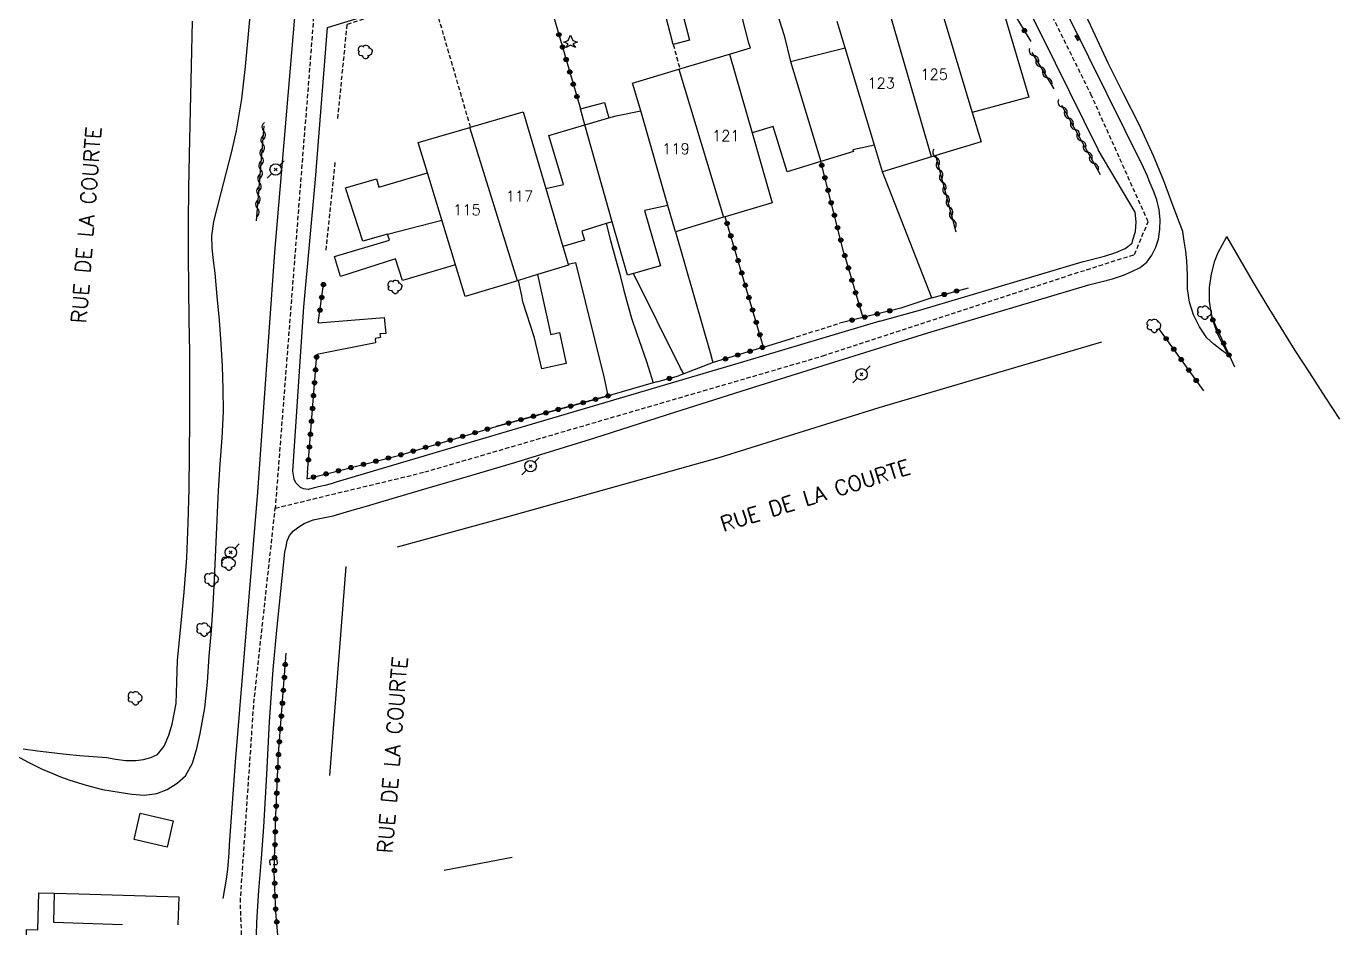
# Model space of a CAD drawing. Header units: millimetres. Extents: x 138000 to 139001, y 123000 to 124000.
# Drawn here: x 138444.2 to 138597.1, y 123000 to 123105.8 of the extents above; entities that cross this region are included whole.
import ezdxf
from ezdxf.enums import TextEntityAlignment as Align

# ---------------------------------------------------------------- set-up
doc = ezdxf.new("R2010")
doc.units = ezdxf.units.MM
doc.linetypes.add('DASHED', pattern=[0.75, 0.5, -0.25])
doc.layers.get('0').update_dxf_attribs({"linetype": 'CONTINUOUS'})
for name, color, linetype in [('W0001', 6, 'DASHED'), ('W0008', 7, 'CONTINUOUS'), ('W0014', 7, 'CONTINUOUS'), ('W0017', 7, 'CONTINUOUS'), ('W0101', 7, 'CONTINUOUS'), ('W0104', 1, 'CONTINUOUS'), ('W0112', 1, 'DASHED'), ('W0211', 2, 'CONTINUOUS'), ('W0214', 2, 'CONTINUOUS'), ('W0300', 7, 'CONTINUOUS'), ('W0303', 7, 'CONTINUOUS'), ('W0310', 3, 'CONTINUOUS'), ('W0323', 7, 'CONTINUOUS'), ('W0330', 7, 'CONTINUOUS'), ('W0401', 7, 'CONTINUOUS'), ('W0473', 7, 'CONTINUOUS'), ('W0989', 7, 'CONTINUOUS'), ('W0991', 7, 'CONTINUOUS'), ('W1102', 7, 'CONTINUOUS')]:
    doc.layers.add(name, color=color, linetype=linetype)
doc.styles.get("Standard").update_dxf_attribs({"font": 'romans.shx', "width": 0.85})

# ---------------------------------------------------------------- blocks, each defined once
blk = doc.blocks.new('T300')
for p, q in [((-0.8, 0.51), (-0.86, 0.34)), ((-0.86, 0.34), (-0.86, 0.17)), ((-0.86, 0.17), (-0.74, 0.06)), ((-0.69, 0.63), (-0.8, 0.51)), ((-0.8, -0.06), (-0.74, 0.06)), ((-0.74, 0.06), (-0.69, 0.11)), ((-0.57, 0.69), (-0.69, 0.63)), ((-0.46, 0.69), (-0.57, 0.69)), ((-0.29, 0.63), (-0.46, 0.69)), ((-0.29, 0.63), (-0.17, 0.74)), ((-0.23, 0.57), (-0.29, 0.63)), ((-0.17, 0.74), (-0.06, 0.8)), ((-0.06, 0.8), (0.06, 0.8)), ((0.06, 0.8), (0.23, 0.74)), ((0.23, 0.74), (0.34, 0.63)), ((0.34, 0.63), (0.4, 0.51)), ((0.46, 0.46), (0.34, 0.46)), ((0.4, 0.51), (0.4, 0.46)), ((0.57, 0.4), (0.46, 0.46)), ((0.57, 0.4), (0.69, 0.29)), ((0.69, 0.29), (0.74, 0.17)), ((0.74, 0.06), (0.69, -0.17)), ((0.74, 0.17), (0.74, 0.06)), ((-0.8, -0.17), (-0.8, -0.06)), ((-0.8, -0.23), (-0.8, -0.17)), ((-0.74, -0.34), (-0.8, -0.23)), ((-0.69, -0.4), (-0.74, -0.34)), ((-0.51, -0.46), (-0.69, -0.4)), ((-0.4, -0.46), (-0.51, -0.46)), ((-0.4, -0.46), (-0.34, -0.46)), ((-0.34, -0.46), (-0.34, -0.4)), ((-0.34, -0.51), (-0.34, -0.46)), ((-0.29, -0.63), (-0.34, -0.51)), ((-0.17, -0.74), (-0.29, -0.63)), ((-0.06, -0.8), (-0.17, -0.74)), ((0.06, -0.8), (-0.06, -0.8)), ((0.17, -0.74), (0.06, -0.8)), ((0.23, -0.69), (0.17, -0.74)), ((0.29, -0.46), (0.23, -0.46)), ((0.29, -0.63), (0.23, -0.69)), ((0.46, -0.4), (0.29, -0.46)), ((0.34, -0.51), (0.29, -0.63)), ((0.34, -0.51), (0.34, -0.46)), ((0.57, -0.34), (0.46, -0.4)), ((0.63, -0.29), (0.57, -0.34)), ((0.69, -0.17), (0.63, -0.29))]:
    blk.add_line(p, q)
blk = doc.blocks.new('T303')
for p, q in [((-0.77, 0), (-0.28, 0.21)), ((-0.28, -0.21), (-0.77, 0)), ((-0.28, 0.21), (0, 0.83)), ((0, 0.83), (0.28, 0.21)), ((0.28, 0.21), (0.83, 0)), ((0.83, 0), (0.28, -0.21)), ((-0.49, -0.63), (-0.28, -0.21)), ((0, -0.35), (-0.49, -0.63)), ((0.56, -0.63), (0, -0.35)), ((0.28, -0.21), (0.56, -0.63))]:
    blk.add_line(p, q)
blk = doc.blocks.new('T473')
for p, q in [((-0.166667, 0.166667), (0.166667, -0.166667)), ((-0.166667, -0.166667), (0.166667, 0.166667)), ((0.500001, 0.500001), (1.000002, 1.000002)), ((-1.000002, -1.000002), (-0.500001, -0.500001))]:
    blk.add_line(p, q)
blk.add_ellipse((0, 0), major_axis=(0.471405, 0.471405), ratio=1, start_param=5.4977871438, end_param=11.780972451)
blk = doc.blocks.new('T401')
for p, q in [((-0.3, 0.3), (0, 0.3)), ((-0.3, -0.25), (-0.3, 0.3)), ((-0.3, 0.15), (0, 0.15)), ((-0.3, 0), (0, 0)), ((0, 0.3), (0, -0.25)), ((-0.3, -0.15), (0, -0.15)), ((-0.3, -0.25), (-0.3, -0.3)), ((-0.3, -0.3), (0, -0.3)), ((0, -0.3), (0, -0.25))]:
    blk.add_line(p, q)
blk = doc.blocks.new('t323o')
at = {"color": 0, "linetype": 'Continuous'}
for radius in [0.25, 0.15]:
    blk.add_circle((0, 0), radius, dxfattribs=at)
blk = doc.blocks.new('t310o')
at = {"color": 0, "linetype": 'Continuous'}
for centre, start, end in [((-0.5, 0.38), 216.8699, 323.1304), ((0.5, -0.37), 36.8699, 143.1303)]:
    blk.add_arc(centre, 0.625, start, end, dxfattribs=at)

msp = doc.modelspace()

# ---------------------------------------------------------------- linework, layer by layer
at = {"layer": 'W0001'}
for points in [[(138574.76, 123083.01), (138568.19, 123097.66), (138552.46, 123129.51)], [(138477.7, 123107.6), (138473.19, 123049.67)], [(138473.19, 123049.67), (138490.6, 123053.87), (138536.9, 123067.38), (138565.46, 123076.74), (138573.18, 123079.19), (138574.76, 123083.01)], [(138469.28, 123000), (138469.13, 123003.79), (138470.7, 123026.95), (138473.19, 123049.67)]]:
    msp.add_lwpolyline(points, dxfattribs=at)
at = {"layer": 'W0008'}
for points in [[(138481.25, 123176), (138479.3, 123152.11), (138476.63, 123120.97), (138473.1, 123079.45), (138471.11, 123051.52), (138468.54, 123020.12), (138468.3, 123016.9), (138468.06, 123013.68), (138467.83, 123010.45), (138467.77, 123009.5), (138467.71, 123008.55), (138467.64, 123007.6), (138467.48, 123006.48), (138467.3, 123005.35), (138467.11, 123004.23)], [(138479.28, 123105.61), (138496.75, 123110.99), (138514.21, 123116.38), (138531.68, 123121.72), (138538.05, 123123.64), (138544.42, 123125.56), (138550.79, 123127.48)], [(138574.24, 123089.33), (138565.74, 123106.47), (138557.2, 123123.12)], [(138477.89, 123087.96), (138479.28, 123105.61)], [(138549.12, 123070.07), (138567.88, 123075.66), (138569.24, 123076), (138570.6, 123076.34), (138571.91, 123076.79), (138572.88, 123077.21), (138573.82, 123077.69), (138574.61, 123078.31), (138575.19, 123079.1), (138575.64, 123080.03), (138575.95, 123080.99), (138576.14, 123082.1), (138576.16, 123083.26), (138576.06, 123084.4), (138575.78, 123085.54), (138575.36, 123086.67), (138574.9, 123087.78), (138574.69, 123088.3), (138574.46, 123088.81), (138574.24, 123089.33)], [(138475.22, 123053.96), (138476.51, 123073.11), (138477.89, 123087.96)], [(138573.38, 123083), (138573.27, 123084.13)], [(138573.28, 123081.85), (138573.38, 123083)], [(138572.97, 123080.9), (138573.28, 123081.85)], [(138569.68, 123078.99), (138571, 123079.44)], [(138571, 123079.44), (138572.09, 123079.89)], [(138572.09, 123079.89), (138572.89, 123080.51)], [(138572.89, 123080.51), (138572.97, 123080.9)], [(138548.32, 123072.76), (138567.08, 123078.35)], [(138567.08, 123078.35), (138569.68, 123078.99)], [(138543.56, 123071.41), (138548.32, 123072.76)], [(138543.56, 123071.41), (138527.66, 123066.71)], [(138474.32, 123044.53), (138474.46, 123045.2), (138474.59, 123045.86), (138474.83, 123046.46), (138475.31, 123047.02), (138475.92, 123047.49), (138476.57, 123047.88), (138477.62, 123048.3), (138478.78, 123048.54), (138479.93, 123048.78), (138481.87, 123049.34), (138483.81, 123049.91), (138485.75, 123050.48), (138490.86, 123051.97), (138495.96, 123053.45), (138501.06, 123054.96), (138510.39, 123057.85), (138519.7, 123060.83), (138529.01, 123063.79), (138535.71, 123065.89), (138542.42, 123067.98), (138549.12, 123070.07)], [(138527.66, 123066.71), (138494.65, 123056.94)], [(138494.65, 123056.94), (138480.41, 123052.71), (138479.68, 123052.51), (138478.96, 123052.3), (138478.22, 123052.13), (138477.62, 123051.98), (138477.02, 123051.85), (138476.47, 123051.9), (138476.14, 123052.08), (138475.84, 123052.33), (138475.59, 123052.62), (138475.41, 123053.03), (138475.32, 123053.49), (138475.22, 123053.96)], [(138470.99, 123000), (138471.06, 123001.46), (138471.29, 123005.16), (138471.58, 123008.86), (138471.87, 123012.56), (138472.22, 123018.67), (138472.53, 123024.78), (138472.95, 123030.89), (138473.37, 123035.44), (138473.85, 123039.98), (138474.32, 123044.53)]]:
    msp.add_lwpolyline(points, dxfattribs=at)
at = {"layer": 'W0014'}
for points in [[(138550.79, 123127.48), (138553.51, 123122.18), (138556.23, 123116.88), (138558.93, 123111.57), (138562.29, 123104.86), (138565.61, 123098.13), (138568.93, 123091.39)], [(138573.27, 123084.13), (138568.93, 123091.39)]]:
    msp.add_lwpolyline(points, dxfattribs=at)
at = {"layer": 'W0017'}
for points in [[(138549.58, 123074.13), (138543.85, 123088.83)], [(138511.7, 123082.79), (138512.22, 123080.82), (138512.74, 123078.85), (138513.27, 123076.88), (138513.72, 123075.17), (138514.17, 123073.46), (138514.66, 123071.76), (138515.21, 123070.07), (138515.8, 123068.4), (138516.4, 123066.72)], [(138519.76, 123081.84), (138523.97, 123067.25)], [(138507.27, 123078.06), (138508.14, 123078.26), (138511.46, 123064.81)], [(138520.34, 123065.96), (138514.87, 123076.98)], [(138478.2, 123071.22), (138485.86, 123071.85), (138486.06, 123070), (138485.37, 123069.94), (138485.43, 123069.53), (138484.8, 123069.42), (138484.85, 123068.89), (138478.02, 123067.56)], [(138524.14, 123066.6), (138523.97, 123067.25)], [(138516.4, 123066.72), (138517.17, 123064.23)], [(138520.72, 123065.29), (138520.34, 123065.96)], [(138511.46, 123064.81), (138511.91, 123062.72)]]:
    msp.add_lwpolyline(points, dxfattribs=at)
at = {"layer": 'W0101'}
for points in [[(138544.47, 123108.09), (138546.68, 123108.76), (138550.07, 123109.78), (138550.99, 123106.72), (138554.3, 123095.73), (138555.33, 123092.29), (138550.04, 123090.7), (138549.55, 123090.55)], [(138549.55, 123090.55), (138543.85, 123088.83), (138542.91, 123091.93), (138539.51, 123103.24), (138538.58, 123106.32)], [(138520.17, 123100.76), (138520.27, 123100.79), (138526.05, 123102.52), (138528.68, 123093.35), (138531.02, 123085.21), (138525.54, 123083.57), (138525.35, 123083.52)], [(138514.78, 123099.14), (138520.17, 123100.76)], [(138525.35, 123083.52), (138519.76, 123081.84), (138518.89, 123084.88), (138515.72, 123095.9), (138514.78, 123099.14)], [(138495.92, 123094), (138502.05, 123095.8), (138504.67, 123086.89), (138506.66, 123080.13), (138507.27, 123078.06), (138507.3, 123077.95), (138503.69, 123076.85), (138501.48, 123076.17), (138501.38, 123076.14)], [(138489.81, 123092.21), (138495.84, 123093.98), (138495.92, 123094)], [(138501.38, 123076.14), (138495.29, 123074.28), (138494.16, 123077.97), (138490.89, 123088.69), (138489.81, 123092.21)]]:
    msp.add_lwpolyline(points, dxfattribs=at)
at = {"layer": 'W0104'}
for points in [[(138526.05, 123102.52), (138528.48, 123103.25), (138528.3, 123103.8), (138527.56, 123106.65), (138527.11, 123107.7), (138525.91, 123107.26), (138524.82, 123110.23), (138530.04, 123112.15), (138532.4, 123104.67), (138533.13, 123101.64), (138536.68, 123090.02), (138532.76, 123088.81), (138531.14, 123094.1), (138528.68, 123093.35)], [(138550.99, 123106.72), (138557.61, 123108.49), (138560.87, 123097.49), (138554.3, 123095.73)], [(138533.13, 123101.64), (138537.34, 123102.71), (138539.51, 123103.24)], [(138509.22, 123094.28), (138508.71, 123096.13), (138511.52, 123096.9), (138512.01, 123095.11)], [(138504.67, 123086.89), (138506.74, 123087.33), (138505.04, 123093.04), (138508.17, 123093.97), (138509.22, 123094.28), (138512.01, 123095.11), (138512.85, 123095.32), (138515.72, 123095.9)], [(138512.4, 123083.01), (138509.22, 123094.28)], [(138542.91, 123091.93), (138540.41, 123091.37), (138540.47, 123091.17), (138536.68, 123090.02)], [(138494.16, 123077.97), (138488.01, 123076.17), (138487.2, 123078.68), (138480.77, 123076.62), (138480.08, 123078.96), (138486.48, 123080.84), (138486.24, 123081.57), (138483.37, 123080.73), (138481.36, 123086.95), (138484.98, 123088.01), (138485.26, 123087.04), (138490.89, 123088.69)], [(138518.89, 123084.88), (138516.15, 123084.31), (138518.01, 123077.88), (138514.87, 123076.98), (138514.19, 123076.78), (138512.4, 123083.01), (138511.7, 123082.79), (138508.86, 123081.91), (138509.16, 123080.85), (138506.66, 123080.13)], [(138486.24, 123081.57), (138492.56, 123083.2)], [(138503.69, 123076.85), (138505.23, 123070), (138505.25, 123069.89), (138506.25, 123070.11), (138507.06, 123066.51), (138504.22, 123065.87), (138503.34, 123069.5), (138502.01, 123073.68), (138501.87, 123074.36), (138501.48, 123076.17)], [(138444.26, 123000), (138444.26, 123000.61), (138445.57, 123000.57), (138445.69, 123004.86), (138447.48, 123004.85), (138450.33, 123004.77), (138461.96, 123004.43), (138461.87, 123001.14)], [(138447.48, 123004.85), (138447.37, 123001.47), (138455.43, 123001.19)]]:
    msp.add_lwpolyline(points, dxfattribs=at)
for points in [[(138519.5, 123103.64), (138518.62, 123107.07), (138520.52, 123107.56), (138521.4, 123104.13)], [(138461.33, 123013.26), (138460.63, 123010.2), (138456.79, 123011.08), (138457.49, 123014.14)]]:
    msp.add_lwpolyline(points, close=True, dxfattribs=at)
at = {"layer": 'W0112'}
for points in [[(138495.92, 123094), (138491.57, 123108.94), (138485.94, 123107.27)], [(138484.89, 123107.01), (138481.53, 123105.97), (138480.41, 123094.83)], [(138519.5, 123103.64), (138520.27, 123100.79)], [(138480.12, 123089.88), (138479.04, 123079.47)], [(138533.14, 123069.38), (138538.87, 123071.19)]]:
    msp.add_lwpolyline(points, dxfattribs=at)
msp.add_lwpolyline([(138472.57, 123008.76), (138473.39, 123008.74), (138473.43, 123008.13), (138472.59, 123008.14)], close=True, dxfattribs=at)
at = {"layer": 'W0211'}
for points in [[(138442.73, 123021.03), (138444.38, 123020.12), (138446.06, 123019.29), (138447.13, 123018.83), (138448.21, 123018.39), (138449.3, 123017.99), (138451.18, 123017.4), (138453.09, 123016.91), (138455.03, 123016.58), (138456.5, 123016.38), (138457.99, 123016.26), (138459.4, 123016.43), (138460.61, 123016.91), (138461.77, 123017.63), (138462.73, 123018.51), (138463.56, 123019.96), (138464.05, 123021.69), (138464.45, 123023.44), (138465.01, 123026.4), (138465.29, 123029.41), (138465.52, 123032.44), (138465.76, 123035.42), (138465.95, 123038.41), (138466.12, 123041.39), (138466.29, 123044.84), (138466.43, 123048.29), (138466.59, 123051.73), (138466.8, 123054.79), (138467.03, 123057.85), (138467.16, 123060.91), (138467.14, 123063.54), (138467.04, 123066.17), (138466.9, 123068.79), (138466.69, 123071.54), (138466.43, 123074.29), (138466.18, 123077.03), (138466.01, 123078.48), (138465.85, 123079.92), (138465.82, 123081.36), (138466.06, 123083.04), (138466.47, 123084.71), (138466.9, 123086.37), (138467.51, 123088.77), (138468.14, 123091.17), (138468.69, 123093.57), (138469.29, 123097.3), (138469.71, 123101.07), (138470.08, 123104.83), (138470.38, 123108.25)], [(138584.22, 123067.38), (138583.74, 123068.25), (138583.26, 123069.11), (138582.85, 123069.99), (138582.41, 123071.22), (138582.08, 123072.49), (138581.9, 123073.77), (138581.9, 123075.34), (138582.12, 123076.93), (138582.53, 123078.46), (138582.93, 123079.42), (138583.43, 123080.36), (138583.92, 123081.3)]]:
    msp.add_lwpolyline(points, dxfattribs=at)
at = {"layer": 'W0214'}
for points in [[(138578.8, 123081.87), (138577.69, 123084.82), (138576.57, 123087.76), (138575.38, 123090.68), (138573.7, 123094.31), (138571.91, 123097.89), (138570.12, 123101.48), (138568.37, 123105.23), (138566.62, 123108.99), (138564.76, 123112.68), (138563.47, 123114.83), (138562.14, 123116.96), (138560.99, 123119.17), (138560.51, 123120.15), (138560.06, 123121.14), (138559.86, 123122.14), (138559.97, 123122.89), (138560.23, 123123.64), (138560.48, 123124.4)], [(138443.86, 123021.63), (138445.52, 123021.42), (138447.19, 123021.21), (138448.86, 123021.01), (138450.44, 123020.87), (138452.02, 123020.74), (138453.6, 123020.62), (138454.62, 123020.42), (138455.8, 123020.27), (138456.96, 123020.29), (138457.85, 123020.41), (138458.73, 123020.63), (138459.49, 123021), (138460.28, 123021.95), (138460.79, 123023.22), (138461.2, 123024.52), (138461.65, 123026.91), (138461.73, 123029.41), (138461.81, 123031.91), (138462.19, 123035.9), (138462.58, 123039.89), (138462.89, 123043.88), (138463.07, 123047.9), (138463.17, 123051.93), (138463.23, 123055.95), (138463.26, 123059.9), (138463.27, 123063.85), (138463.24, 123067.8), (138463.19, 123071.57), (138463.12, 123075.33), (138463.08, 123079.09), (138463.09, 123082.99), (138463.14, 123086.89), (138463.2, 123090.79), (138463.31, 123095.98), (138463.45, 123101.17), (138463.56, 123106.35)], [(138584.22, 123067.38), (138583.31, 123068.06), (138582.41, 123068.74), (138581.61, 123069.5), (138580.73, 123070.76), (138580.05, 123072.18), (138579.57, 123073.65), (138579.35, 123075.21), (138579.34, 123076.83), (138579.28, 123078.44), (138579.14, 123079.58), (138578.97, 123080.73), (138578.8, 123081.87)], [(138597.06, 123060.01), (138595.44, 123062.5), (138593.56, 123065.43), (138591.89, 123068.03), (138590.23, 123070.65), (138588.6, 123073.28), (138587.02, 123075.94), (138585.47, 123078.62), (138583.92, 123081.3)]]:
    msp.add_lwpolyline(points, dxfattribs=at)
at = {"layer": 'W0300'}
for points in [[(138569.35, 123068.99), (138543.41, 123061.35), (138524.79, 123055.53), (138499.97, 123048.57), (138487.37, 123045.13)], [(138481.39, 123042.88), (138479.52, 123018.55)], [(138492.85, 123007.51), (138500.74, 123009.05)]]:
    msp.add_lwpolyline(points, dxfattribs=at)
at = {"layer": 'W0310'}
for points in [[(138561.24, 123102.7), (138563.79, 123098.47)], [(138564.67, 123096.57), (138569.18, 123088.49)], [(138470.99, 123083.09), (138471.91, 123094.15)], [(138552.42, 123081.8), (138550.04, 123090.7)]]:
    msp.add_lwpolyline(points, dxfattribs=at)
at = {"layer": 'W0323'}
for points in [[(138503.98, 123112.44), (138508.71, 123096.13)], [(138561.14, 123103.97), (138555.95, 123112.58)], [(138539.36, 123079.4), (138537.91, 123085.09), (138536.68, 123090.02)], [(138530.01, 123068.41), (138525.54, 123083.57)], [(138539.36, 123079.4), (138541.56, 123071.86)], [(138478.2, 123071.22), (138478.8, 123075.71)], [(138549.58, 123074.13), (138553.84, 123075.32)], [(138545.97, 123072.94), (138541.56, 123071.86), (138538.87, 123071.19)], [(138582.1, 123072), (138584.22, 123067.38), (138584.8, 123066.12)], [(138581.24, 123063.3), (138576, 123070.58)], [(138476.93, 123053.79), (138478.02, 123067.56)], [(138530.01, 123068.41), (138524.14, 123066.6)], [(138517.6, 123064.36), (138520.1, 123065.05)], [(138498.89, 123059.17), (138512.34, 123062.84), (138511.91, 123062.72)], [(138512.34, 123062.84), (138511.91, 123062.72), (138498.89, 123059.17)], [(138476.93, 123053.79), (138476.88, 123053.08), (138487.69, 123055.84), (138498.89, 123059.17)], [(138473.5, 123000), (138473.25, 123002.66), (138473.08, 123007.33), (138473.1, 123008.16), (138473.12, 123008.61), (138473.12, 123008.75), (138473.25, 123013.87), (138473.57, 123021.07), (138474.46, 123032.78)]]:
    msp.add_lwpolyline(points, dxfattribs=at)
at = {"layer": 'W0330'}
for points in [[(138549.58, 123074.13), (138545.97, 123072.94)], [(138530.01, 123068.41), (138533.14, 123069.38)], [(138524.14, 123066.6), (138520.72, 123065.29), (138520.1, 123065.05)], [(138517.6, 123064.36), (138517.17, 123064.23), (138512.34, 123062.84)]]:
    msp.add_lwpolyline(points, dxfattribs=at)
at = {"layer": 'W1102'}
for points in [[(138549.55, 123090.55), (138544.47, 123108.09)], [(138520.17, 123100.76), (138525.35, 123083.52)], [(138501.38, 123076.14), (138495.84, 123093.98)]]:
    msp.add_lwpolyline(points, dxfattribs=at)

# ---------------------------------------------------------------- block references
at = {"layer": 'W0300'}
for p in [(138483.71, 123102.76), (138487.17, 123075.41), (138581.36, 123072.41), (138575.48, 123070.88), (138467.79, 123043.22), (138465.82, 123041.34), (138464.92, 123035.52), (138456.93, 123027.53)]:
    msp.add_blockref('T300', p, dxfattribs=at)
at = {"layer": 'W0303'}
msp.add_blockref('T303', (138507.55, 123103.91), dxfattribs=at)
at = {"layer": 'W0310'}
for p, rotation in [((138561.47, 123102.33), 301.1149743793718), ((138562.24, 123101.04), 301.1149743793718), ((138563.02, 123099.76), 301.1149743793718), ((138564.8, 123096.35), 299.1556653613113), ((138565.53, 123095.04), 299.1556653613113), ((138566.26, 123093.73), 299.1556653613113), ((138471.86, 123093.55), 85.27665370793022), ((138566.99, 123092.42), 299.1556653613113), ((138471.74, 123092.06), 85.27665370793022), ((138567.72, 123091.11), 299.1556653613113), ((138471.61, 123090.56), 85.27665370793022), ((138550.1, 123090.49), 104.9622588277644), ((138568.45, 123089.8), 299.1556653613113), ((138471.49, 123089.07), 85.27665370793022), ((138550.49, 123089.04), 104.9622588277644), ((138550.87, 123087.59), 104.9622588277644), ((138471.24, 123086.08), 85.27665370793022), ((138471.36, 123087.57), 85.27665370793022), ((138551.26, 123086.14), 104.9622588277644), ((138471.12, 123084.58), 85.27665370793022), ((138551.65, 123084.7), 104.9622588277644), ((138552.04, 123083.25), 104.9622588277644)]:
    msp.add_blockref('t310o', p, dxfattribs=dict(at, rotation=rotation))
at = {"layer": 'W0323'}
for p, rotation in [((138560.37, 123105.25), 121.1152004900266), ((138506.2, 123104.78), 286.1933878965169), ((138506.62, 123103.34), 286.1933878965169), ((138507.04, 123101.89), 286.1933878965169), ((138507.46, 123100.45), 286.1933878965169), ((138507.87, 123099.01), 286.1933878965169), ((138508.29, 123097.57), 286.1933878965169), ((138536.79, 123089.58), 104.0362434678071), ((138537.15, 123088.13), 104.0362434678071), ((138537.52, 123086.67), 104.0362434678071), ((138537.88, 123085.22), 104.0362434678071), ((138538.25, 123083.76), 104.3062141436472), ((138525.77, 123082.8), 106.411427610853), ((138538.62, 123082.31), 104.3062141436472), ((138526.2, 123081.36), 106.411427610853), ((138538.99, 123080.86), 104.3062141436472), ((138526.62, 123079.92), 106.411427610853), ((138527.04, 123078.48), 106.411427610853), ((138539.46, 123079.06), 286.2537900441378), ((138539.88, 123077.62), 286.2537900441378), ((138527.47, 123077.04), 106.411427610853), ((138540.3, 123076.18), 286.2537900441378), ((138478.8, 123075.68), 82.28667143264872), ((138527.89, 123075.61), 106.411427610853), ((138540.72, 123074.74), 286.2537900441378), ((138552.47, 123074.94), 15.63026427944628), ((138478.6, 123074.19), 82.28667143264872), ((138528.31, 123074.17), 106.411427610853), ((138541.14, 123073.3), 286.2537900441378), ((138551.03, 123074.53), 15.63026427944628), ((138478.4, 123072.71), 82.28667143264872), ((138528.74, 123072.73), 106.411427610853), ((138540.32, 123071.55), 193.8360493854529), ((138541.78, 123071.91), 193.8494034080971), ((138543.24, 123072.27), 193.8494034080971), ((138544.69, 123072.63), 193.8494034080971), ((138582.29, 123071.58), 294.6663272902645), ((138529.16, 123071.29), 106.411427610853), ((138582.92, 123070.21), 294.6663272902645), ((138529.59, 123069.85), 106.411427610853), ((138576.86, 123069.39), 125.736677392417), ((138583.55, 123068.85), 294.6663272902645), ((138478, 123067.25), 85.48677322389278), ((138525.58, 123067.04), 197.145266331505), ((138527.01, 123067.49), 197.145266331505), ((138528.44, 123067.93), 197.145266331505), ((138529.88, 123068.37), 197.145266331505), ((138577.74, 123068.17), 125.736677392417), ((138578.61, 123066.95), 125.736677392417), ((138584.17, 123067.49), 294.6663272902645), ((138477.88, 123065.75), 85.48677322389278), ((138579.49, 123065.74), 125.736677392417), ((138477.76, 123064.26), 85.48677322389278), ((138519.05, 123064.76), 15.55962270391914), ((138580.36, 123064.52), 125.736677392417), ((138477.64, 123062.76), 85.48677322389278), ((138510.47, 123062.33), 195.249907559499), ((138510.47, 123062.33), 15.24827087479085), ((138511.91, 123062.72), 195.249907559499), ((138511.91, 123062.72), 15.24827087479085), ((138477.53, 123061.26), 85.48677322389278), ((138506.12, 123061.15), 195.249907559499), ((138506.12, 123061.15), 15.24827087479085), ((138507.57, 123061.54), 195.249907559499), ((138507.57, 123061.54), 15.24827087479085), ((138509.02, 123061.94), 195.249907559499), ((138509.02, 123061.94), 15.24827087479085), ((138477.41, 123059.77), 85.48677322389278), ((138500.34, 123059.57), 195.249907559499), ((138500.34, 123059.57), 15.24827087479085), ((138501.78, 123059.96), 195.249907559499), ((138501.78, 123059.96), 15.24827087479085), ((138503.23, 123060.36), 195.249907559499), ((138503.23, 123060.36), 15.24827087479085), ((138504.68, 123060.75), 195.249907559499), ((138504.68, 123060.75), 15.24827087479085), ((138477.29, 123058.27), 85.48677322389278), ((138495, 123058.02), 16.56494575730109), ((138496.44, 123058.45), 16.56494575730109), ((138497.88, 123058.87), 16.56494575730109), ((138477.17, 123056.78), 85.48677322389278), ((138489.25, 123056.31), 16.56494575730109), ((138490.69, 123056.74), 16.56494575730109), ((138492.13, 123057.16), 16.56494575730109), ((138493.56, 123057.59), 16.56494575730109), ((138477.05, 123055.28), 85.48677322389278), ((138483.46, 123054.76), 14.33267131580432), ((138484.91, 123055.13), 14.33267131580432), ((138486.36, 123055.5), 14.33267131580432), ((138487.81, 123055.88), 16.56494575730109), ((138477.64, 123053.28), 14.33267131580432), ((138479.1, 123053.65), 14.33267131580432), ((138480.55, 123054.02), 14.33267131580432), ((138482, 123054.39), 14.33267131580432), ((138474.36, 123031.45), 85.66525457673384), ((138474.25, 123029.95), 85.66525457673384), ((138474.13, 123028.45), 85.66525457673384), ((138474.02, 123026.96), 85.66525457673384), ((138473.91, 123025.46), 85.66525457673384), ((138473.79, 123023.97), 85.66525457673384), ((138473.68, 123022.47), 85.66525457673384), ((138473.57, 123020.98), 87.43172611145665), ((138473.5, 123019.48), 87.43172611145665), ((138473.43, 123017.98), 87.43172611145665), ((138473.3, 123014.98), 87.43172611145665), ((138473.37, 123016.48), 87.43172611145665), ((138473.24, 123013.48), 88.53234785446945), ((138473.2, 123011.98), 88.53234785446945), ((138473.16, 123010.48), 88.53234785446945), ((138473.12, 123008.98), 88.53234785446945), ((138473.09, 123007.48), 88.5427596403963), ((138473.13, 123005.99), 92.04497152664129), ((138473.18, 123004.49), 92.04497152664129), ((138473.24, 123002.99), 92.04497152664129), ((138473.36, 123001.49), 95.47683032551711)]:
    msp.add_blockref('t323o', p, dxfattribs=dict(at, rotation=rotation))
at = {"layer": 'W0401', "rotation": 26.36553104633371}
msp.add_blockref('T401', (138566.69, 123104.52), dxfattribs=at)
at = {"layer": 'W0473'}
for p in [(138473.24, 123089.09), (138541.41, 123065.24), (138502.89, 123054.55), (138468.01, 123044.51)]:
    msp.add_blockref('T473', p, dxfattribs=at)

# ---------------------------------------------------------------- texts
at = {"layer": 'W0989'}
for rotation, p in [(85.6035, (138451.19, 123082.63)), (17.2359, (138536.03, 123051.14)), (85.6035, (138486.82, 123020.94))]:
    msp.add_text('RUE DE LA COURTE', height=1.75, rotation=rotation, dxfattribs=at).set_placement(p, align=Align.MIDDLE_CENTER)
at = {"layer": 'W0991'}
for s, p in [('123', (138543.7, 123099.14)), ('125', (138549.86, 123100.16)), ('121', (138525.62, 123093.02)), ('119', (138519.81, 123091.49)), ('117', (138501.61, 123085.97)), ('115', (138495.5, 123084.39))]:
    msp.add_text(s, height=1.25, dxfattribs=at).set_placement(p, align=Align.MIDDLE_CENTER)

doc.saveas('drawing.dxf')
